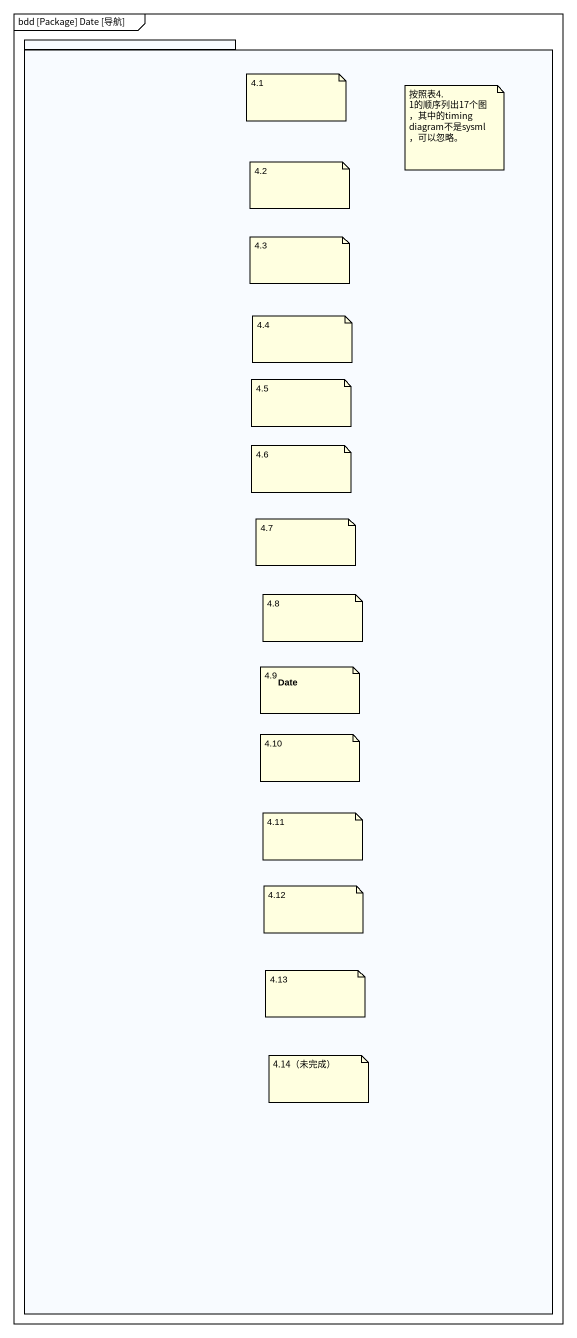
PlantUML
@startuml
mainframe bdd [Package] Date [导航]
package Date {
}
note as N1
  4.1
end note
note as N2
  按照表4.1的顺序列出17个图，其中的timing diagram不是sysml，可以忽略。
end note
note as N3
  4.2
end note
note as N4
  4.3
end note
note as N5
  4.4
end note
note as N6
  4.5
end note
note as N7
  4.6
end note
note as N8
  4.7
end note
note as N9
  4.8
end note
note as N10
  4.9
end note
note as N11
  4.10
end note
note as N12
  4.11
end note
note as N13
  4.12
end note
note as N14
  4.13
end note
note as N15
  4.14（未完成）
end note
@enduml
